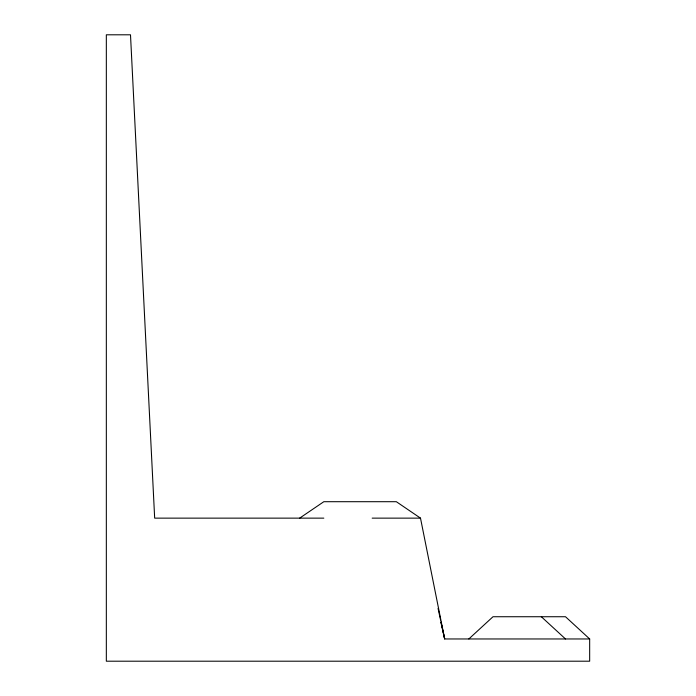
<?xml version="1.0" encoding="UTF-8"?>
<svg xmlns="http://www.w3.org/2000/svg" width="696" height="696" viewBox="0 0 696 696"><rect width="100%" height="100%" fill="white"/><g stroke="black" fill="none" stroke-linecap="round" stroke-linejoin="round"><path stroke-width="1.04" d="M468.834 638.963L493.003 616.734L565.5 616.734L589.669 638.963L589.669 661.2L106.331 661.2L106.331 34.8L130.5 34.8L154.669 518.137L323.831 518.137M299.663 518.137L323.831 501.703L396.337 501.703L420.497 518.137L444.666 638.963L589.669 638.963M372.169 518.137L420.497 518.137M541.331 616.734L565.5 638.963M440.873 622.137L444.666 638.963L441.02 622.111M438.054 608.417L440.559 620.005"/></g></svg>
